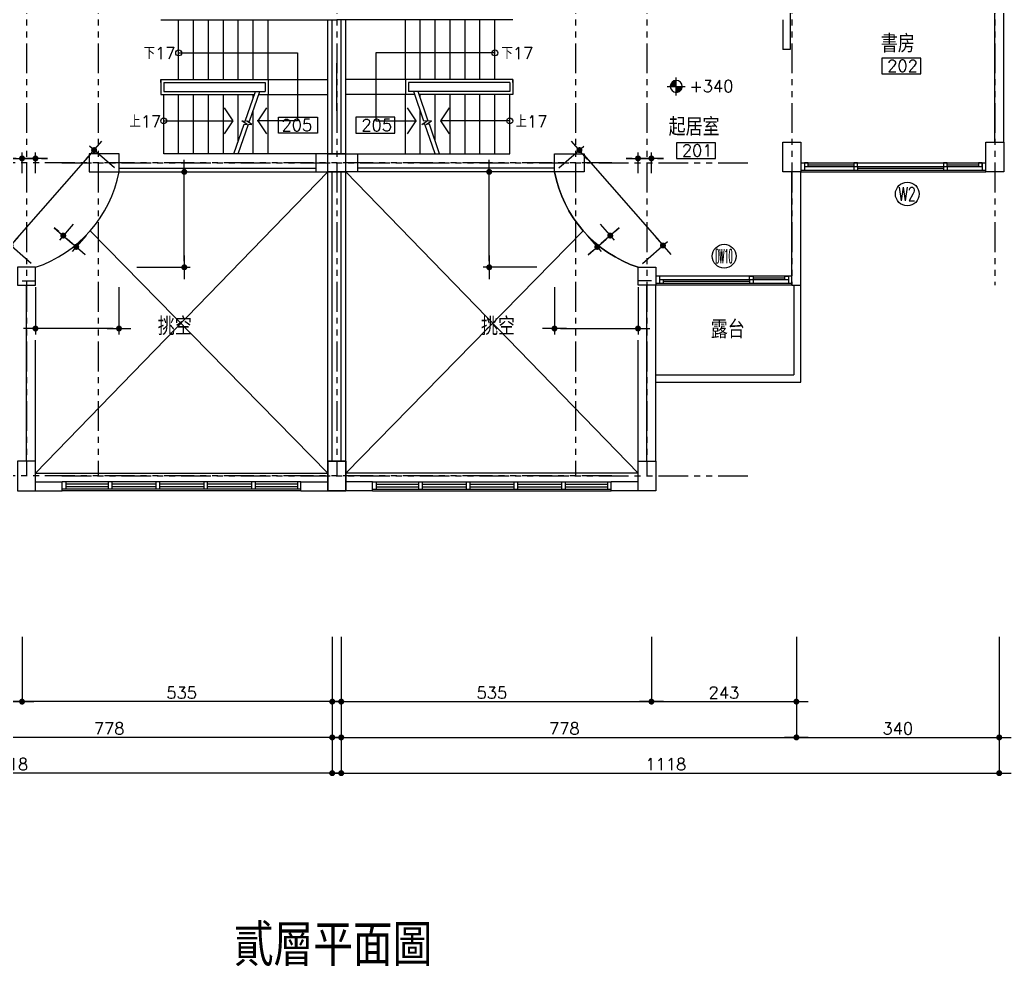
# Model space of a CAD drawing. Extents: x 24838 to 37981, y 1654 to 4322.
# Drawn here: x 29818 to 31480, y 1654 to 3241 of the extents above; entities that cross this region are included whole.
import ezdxf
from ezdxf.enums import TextEntityAlignment as Align

# ---------------------------------------------------------------- set-up
doc = ezdxf.new("R2010")
doc.units = 0
doc.header["$LTSCALE"] = 80
doc.header["$MEASUREMENT"] = 0
doc.header["$PDMODE"] = 3
doc.header["$PDSIZE"] = -5
doc.linetypes.add('PHANTOM2', pattern=[1.25, 0.625, -0.125, 0.125, -0.125, 0.125, -0.125])
doc.layers.get('0').update_dxf_attribs({"linetype": 'CONTINUOUS'})
doc.layers.get('DEFPOINTS').update_dxf_attribs({"linetype": 'CONTINUOUS'})
for name, color, linetype in [('CHINA', 3, 'CONTINUOUS'), ('CHINA1', 2, 'CONTINUOUS'), ('COLUMN', 1, 'CONTINUOUS'), ('COLUMN-B', 9, 'CONTINUOUS'), ('DIM', 4, 'CONTINUOUS'), ('PAINT', 11, 'CONTINUOUS'), ('PEN2', 140, 'CONTINUOUS'), ('STAIR', 12, 'CONTINUOUS'), ('TEXT', 3, 'CONTINUOUS'), ('TX', 9, 'CONTINUOUS'), ('WALL', 2, 'CONTINUOUS'), ('WALL2', 7, 'CONTINUOUS'), ('WINDOW', 6, 'CONTINUOUS')]:
    doc.layers.add(name, color=color, linetype=linetype)
doc.styles.add('AEH', font='SIMPLEX.SHX', dxfattribs={"bigfont": 'AE.SHX'})
doc.styles.add('SIMPLEX', font='SIMPLEX.SHX')
doc.styles.add('STYLE1', font='SIMPLEX.SHX', dxfattribs={"bigfont": 'JE.SHX'})
doc.dimstyles.get("Standard").update_dxf_attribs({"dimscale": 10, "dimtxt": 2, "dimasz": 1, "dimexe": 0, "dimexo": 0, "dimgap": 0.5, "dimtad": 1, "dimtoh": 1, "dimdec": 1, "dimdsep": 46, "dimtxsty": 'STYLE1', "dimblk1": 'DOT', "dimblk2": 'DOT', "dimsah": 1, "dimcen": 0.09, "dimadec": 0, "dimazin": 0, "dimtfac": 1, "dimtdec": 1, "dimtofl": 0, "dimtmove": 2, "dimatfit": 3, "dimldrblk": 'DOT', "dimfxl": 0, "dimtolj": 1, "dimarcsym": 0})

# ---------------------------------------------------------------- blocks, each defined once
blk = doc.blocks.new('DOT')
blk.add_line((-2, 0), (2, 0))
at = {"const_width": 0.5}
blk.add_lwpolyline([(-0.25, 0, 1), (0.25, 0, 1)], format="xyb", close=True, dxfattribs=at)
blk = doc.blocks.new('*D90')
at = {"layer": 'DEFPOINTS', "color": 0}
for p in [(30341.5, 2206.4), (30876.5, 2206.4), (30876.5, 2097.8)]:
    blk.add_point(p, dxfattribs=at)
at = {"layer": 'DIM', "color": 0, "lineweight": -2}
for p, q in [((30341.5, 2206.4), (30341.5, 2097.8)), ((30876.5, 2206.4), (30876.5, 2097.8)), ((30351.5, 2097.8), (30866.5, 2097.8))]:
    blk.add_line(p, q, dxfattribs=at)
at = {"layer": 'DIM', "color": 0, "lineweight": -2, "xscale": 10, "yscale": 10, "zscale": 10, "rotation": 180}
blk.add_blockref('DOT', (30341.5, 2097.8), dxfattribs=at)
at = {"layer": 'DIM', "color": 0, "lineweight": -2, "xscale": 10, "yscale": 10, "zscale": 10}
blk.add_blockref('DOT', (30876.5, 2097.8), dxfattribs=at)
at = {"layer": 'DIM', "color": 0, "insert": (30609, 2112.8), "char_height": 20, "attachment_point": 5, "style": 'STYLE1'}
blk.add_mtext('\\A1;535', dxfattribs=at)
blk = doc.blocks.new('*D91')
at = {"layer": 'DEFPOINTS', "color": 0}
for p in [(30876.5, 2206.4), (31119.5, 2206.4), (31119.5, 2097.8)]:
    blk.add_point(p, dxfattribs=at)
at = {"layer": 'DIM', "color": 0, "lineweight": -2}
for p, q in [((30876.5, 2206.4), (30876.5, 2097.8)), ((31119.5, 2206.4), (31119.5, 2097.8)), ((30886.5, 2097.8), (31109.5, 2097.8))]:
    blk.add_line(p, q, dxfattribs=at)
at = {"layer": 'DIM', "color": 0, "lineweight": -2, "xscale": 10, "yscale": 10, "zscale": 10, "rotation": 180}
blk.add_blockref('DOT', (30876.5, 2097.8), dxfattribs=at)
at = {"layer": 'DIM', "color": 0, "lineweight": -2, "xscale": 10, "yscale": 10, "zscale": 10}
blk.add_blockref('DOT', (31119.5, 2097.8), dxfattribs=at)
at = {"layer": 'DIM', "color": 0, "insert": (30998, 2112.8), "char_height": 20, "attachment_point": 5, "style": 'STYLE1'}
blk.add_mtext('\\A1;243', dxfattribs=at)
blk = doc.blocks.new('*D92')
at = {"layer": 'DEFPOINTS', "color": 0}
for p in [(30341.5, 2206.4), (31119.5, 2206.4), (31119.5, 2037.8)]:
    blk.add_point(p, dxfattribs=at)
at = {"layer": 'DIM', "color": 0, "lineweight": -2}
for p, q in [((30341.5, 2206.4), (30341.5, 2037.8)), ((31119.5, 2206.4), (31119.5, 2037.8)), ((30351.5, 2037.8), (31109.5, 2037.8))]:
    blk.add_line(p, q, dxfattribs=at)
at = {"layer": 'DIM', "color": 0, "lineweight": -2, "xscale": 10, "yscale": 10, "zscale": 10, "rotation": 180}
blk.add_blockref('DOT', (30341.5, 2037.8), dxfattribs=at)
at = {"layer": 'DIM', "color": 0, "lineweight": -2, "xscale": 10, "yscale": 10, "zscale": 10}
blk.add_blockref('DOT', (31119.5, 2037.8), dxfattribs=at)
at = {"layer": 'DIM', "color": 0, "insert": (30730.5, 2052.8), "char_height": 20, "attachment_point": 5, "style": 'STYLE1'}
blk.add_mtext('\\A1;778', dxfattribs=at)
blk = doc.blocks.new('*D93')
at = {"layer": 'DEFPOINTS', "color": 0}
for p in [(31119.5, 2206.4), (31459.5, 2206.4), (31459.5, 2037.8)]:
    blk.add_point(p, dxfattribs=at)
at = {"layer": 'DIM', "color": 0, "lineweight": -2}
for p, q in [((31119.5, 2206.4), (31119.5, 2037.8)), ((31459.5, 2206.4), (31459.5, 2037.8)), ((31129.5, 2037.8), (31449.5, 2037.8))]:
    blk.add_line(p, q, dxfattribs=at)
at = {"layer": 'DIM', "color": 0, "lineweight": -2, "xscale": 10, "yscale": 10, "zscale": 10, "rotation": 180}
blk.add_blockref('DOT', (31119.5, 2037.8), dxfattribs=at)
at = {"layer": 'DIM', "color": 0, "lineweight": -2, "xscale": 10, "yscale": 10, "zscale": 10}
blk.add_blockref('DOT', (31459.5, 2037.8), dxfattribs=at)
at = {"layer": 'DIM', "color": 0, "insert": (31289.5, 2052.8), "char_height": 20, "attachment_point": 5, "style": 'STYLE1'}
blk.add_mtext('\\A1;340', dxfattribs=at)
blk = doc.blocks.new('*D94')
at = {"layer": 'DEFPOINTS', "color": 0}
for p in [(30341.5, 2206.4), (31459.5, 2206.4), (31459.5, 1977.8)]:
    blk.add_point(p, dxfattribs=at)
at = {"layer": 'DIM', "color": 0, "lineweight": -2}
for p, q in [((30341.5, 2206.4), (30341.5, 1977.8)), ((31459.5, 2206.4), (31459.5, 1977.8)), ((30351.5, 1977.8), (31449.5, 1977.8))]:
    blk.add_line(p, q, dxfattribs=at)
at = {"layer": 'DIM', "color": 0, "lineweight": -2, "xscale": 10, "yscale": 10, "zscale": 10, "rotation": 180}
blk.add_blockref('DOT', (30341.5, 1977.8), dxfattribs=at)
at = {"layer": 'DIM', "color": 0, "lineweight": -2, "xscale": 10, "yscale": 10, "zscale": 10}
blk.add_blockref('DOT', (31459.5, 1977.8), dxfattribs=at)
at = {"layer": 'DIM', "color": 0, "insert": (30900.5, 1992.8), "char_height": 20, "attachment_point": 5, "style": 'STYLE1'}
blk.add_mtext('\\A1;1118', dxfattribs=at)
blk = doc.blocks.new('*D134')
at = {"layer": 'DEFPOINTS', "color": 0}
for p in [(30714, 2802.7), (30854, 2802.7), (30854, 2723.5)]:
    blk.add_point(p, dxfattribs=at)
at = {"layer": 'DIM', "color": 0, "lineweight": -2}
for p, q in [((30714, 2792.7), (30714, 2713.5)), ((30854, 2792.7), (30854, 2713.5)), ((30724, 2723.5), (30844, 2723.5))]:
    blk.add_line(p, q, dxfattribs=at)
at = {"layer": 'DIM', "color": 0, "lineweight": -2, "xscale": 10, "yscale": 10, "zscale": 10, "rotation": 180}
blk.add_blockref('DOT', (30714, 2723.5), dxfattribs=at)
at = {"layer": 'DIM', "color": 0, "lineweight": -2, "xscale": 10, "yscale": 10, "zscale": 10}
blk.add_blockref('DOT', (30854, 2723.5), dxfattribs=at)
blk = doc.blocks.new('*D135')
at = {"layer": 'DEFPOINTS', "color": 0}
for p in [(30604.6, 2986.2), (30694.2, 2986.2), (30694.2, 2826.2)]:
    blk.add_point(p, dxfattribs=at)
at = {"layer": 'DIM', "color": 0, "lineweight": -2}
for p, q in [((30684.2, 2986.2), (30594.6, 2986.2)), ((30604.6, 2836.2), (30604.6, 2976.2)), ((30684.2, 2826.2), (30594.6, 2826.2))]:
    blk.add_line(p, q, dxfattribs=at)
at = {"layer": 'DIM', "color": 0, "lineweight": -2, "xscale": 10, "yscale": 10, "zscale": 10}
for p, rotation in [((30604.6, 2986.2), 90), ((30604.6, 2826.2), 270)]:
    blk.add_blockref('DOT', p, dxfattribs=dict(at, rotation=rotation))
blk = doc.blocks.new('*D139')
at = {"layer": 'DEFPOINTS', "color": 0}
for p in [(30714, 2986.2), (30895.8, 2862.7), (30854, 2826.2)]:
    blk.add_point(p, dxfattribs=at)
at = {"layer": 'DIM', "color": 0, "lineweight": -2}
for p, q in [((30721.5, 2992.8), (30763.3, 3029.3)), ((30762.4, 3015.2), (30889.2, 2870.3)), ((30861.5, 2832.8), (30903.3, 2869.3))]:
    blk.add_line(p, q, dxfattribs=at)
at = {"layer": 'DIM', "color": 0, "lineweight": -2, "xscale": 10, "yscale": 10, "zscale": 10}
for p, rotation in [((30755.8, 3022.7), 131.1859251656982), ((30895.8, 2862.7), 311.1859251656981)]:
    blk.add_blockref('DOT', p, dxfattribs=dict(at, rotation=rotation))
blk = doc.blocks.new('*D140')
at = {"layer": 'DEFPOINTS', "color": 0}
for p in [(30784, 2906.2), (30762.3, 2887.2), (30807.5, 2879.4)]:
    blk.add_point(p, dxfattribs=at)
at = {"layer": 'DIM', "color": 0, "lineweight": -2}
for p, q in [((30790.6, 2898.7), (30814, 2871.9)), ((30815, 2886), (30822.5, 2892.6)), ((30768.9, 2879.7), (30792.3, 2852.9)), ((30778.2, 2853.8), (30770.7, 2847.2))]:
    blk.add_line(p, q, dxfattribs=at)
at = {"layer": 'DIM', "color": 0, "lineweight": -2, "xscale": 10, "yscale": 10, "zscale": 10}
for p, rotation in [((30807.5, 2879.4), 221.1859251656961), ((30785.7, 2860.4), 41.18592516569608)]:
    blk.add_blockref('DOT', p, dxfattribs=dict(at, rotation=rotation))
blk = doc.blocks.new('*D157')
at = {"layer": 'DEFPOINTS', "color": 0}
for p in [(30876.5, 3008.8), (30854, 2974.3), (30876.5, 2974.3)]:
    blk.add_point(p, dxfattribs=at)
at = {"layer": 'DIM', "color": 0, "lineweight": -2}
for p, q in [((30844, 3008.8), (30834, 3008.8)), ((30854, 2984.3), (30854, 3018.8)), ((30876.5, 2984.3), (30876.5, 3018.8)), ((30886.5, 3008.8), (30896.5, 3008.8))]:
    blk.add_line(p, q, dxfattribs=at)
at = {"layer": 'DIM', "color": 0, "lineweight": -2, "xscale": 10, "yscale": 10, "zscale": 10}
blk.add_blockref('DOT', (30854, 3008.8), dxfattribs=at)
at = {"layer": 'DIM', "color": 0, "lineweight": -2, "xscale": 10, "yscale": 10, "zscale": 10, "rotation": 180}
blk.add_blockref('DOT', (30876.5, 3008.8), dxfattribs=at)
blk = doc.blocks.new('*X5')
at = {"color": 0, "linetype": 'Continuous'}
for p, q in [((4003.813, 2187.963), (4003.816, 2187.966)), ((4004.313, 2188.463), (4004.316, 2188.466))]:
    blk.add_line(p, q, dxfattribs=at)
blk = doc.blocks.new('B4-2')
for p, q in [((-0.75, 0), (-0.5, 0)), ((-0.5, 0), (0, 0)), ((0, 0.5), (0, 0.75)), ((0, 0), (0, 0.5)), ((0, -0.5), (0, 0)), ((0, 0), (0.497, 0)), ((0.497, 0), (0.75, 0)), ((0, -0.75), (0, -0.5))]:
    blk.add_line(p, q)
at = {"color": 0, "linetype": 'Continuous'}
for p, q in [((-0.495, 0.068), (-0.068, 0.495)), ((-0.475, 0), (0, 0.475)), ((-0.463, 0.189), (-0.189, 0.463)), ((-0.387, 0), (0, 0.387)), ((-0.298, 0), (0, 0.298)), ((-0.21, 0), (0, 0.21)), ((-0.122, 0), (0, 0.122)), ((-0.033, 0), (0, 0.033)), ((0, -0.055), (0.055, 0)), ((0, -0.144), (0.144, 0)), ((0, -0.232), (0.232, 0)), ((0, -0.32), (0.32, 0)), ((0, -0.409), (0.409, 0)), ((-0.003, -0.5), (0, -0.497)), ((0, -0.497), (0.497, 0)), ((0.095, -0.491), (0.491, -0.095)), ((0.23, -0.444), (0.444, -0.23))]:
    blk.add_line(p, q, dxfattribs=at)
at = {"linetype": 'Continuous'}
for start, end in [(90, 180), (269.67483, 0)]:
    blk.add_arc((0, 0), 0.5, start, end, dxfattribs=at)
for start, end in [(0, 90), (180, 270)]:
    blk.add_arc((0, 0), 0.5, start, end)
blk.add_blockref('*X5', (-4003.816, -2188.463), dxfattribs=at)
blk = doc.blocks.new('*D274')
at = {"layer": 'DEFPOINTS', "color": 0}
for p in [(29821.5, 3008.8), (29821.5, 2974.3), (29844, 2974.3)]:
    blk.add_point(p, dxfattribs=at)
at = {"layer": 'DIM', "color": 0, "lineweight": -2}
for p, q in [((29811.5, 3008.8), (29801.5, 3008.8)), ((29821.5, 2984.3), (29821.5, 3018.8)), ((29844, 2984.3), (29844, 3018.8)), ((29854, 3008.8), (29864, 3008.8))]:
    blk.add_line(p, q, dxfattribs=at)
at = {"layer": 'DIM', "color": 0, "lineweight": -2, "xscale": 10, "yscale": 10, "zscale": 10}
blk.add_blockref('DOT', (29821.5, 3008.8), dxfattribs=at)
at = {"layer": 'DIM', "color": 0, "lineweight": -2, "xscale": 10, "yscale": 10, "zscale": 10, "rotation": 180}
blk.add_blockref('DOT', (29844, 3008.8), dxfattribs=at)
blk = doc.blocks.new('*D276')
at = {"layer": 'DEFPOINTS', "color": 0}
for p in [(29914, 2906.2), (29890.6, 2879.4), (29935.8, 2887.2)]:
    blk.add_point(p, dxfattribs=at)
at = {"layer": 'DIM', "color": 0, "lineweight": -2}
for p, q in [((29883.1, 2886), (29875.5, 2892.6)), ((29907.4, 2898.7), (29884, 2871.9)), ((29929.2, 2879.7), (29905.7, 2852.9)), ((29919.9, 2853.8), (29927.4, 2847.2))]:
    blk.add_line(p, q, dxfattribs=at)
at = {"layer": 'DIM', "color": 0, "lineweight": -2, "xscale": 10, "yscale": 10, "zscale": 10}
for p, rotation in [((29890.6, 2879.4), 318.8140748343039), ((29912.3, 2860.4), 138.8140748343039)]:
    blk.add_blockref('DOT', p, dxfattribs=dict(at, rotation=rotation))
blk = doc.blocks.new('*D275')
at = {"layer": 'DEFPOINTS', "color": 0}
for p in [(29984, 2986.2), (29802.3, 2862.7), (29844, 2826.2)]:
    blk.add_point(p, dxfattribs=at)
at = {"layer": 'DIM', "color": 0, "lineweight": -2}
for p, q in [((29976.5, 2992.8), (29934.7, 3029.3)), ((29935.7, 3015.2), (29808.9, 2870.3)), ((29836.5, 2832.8), (29794.7, 2869.3))]:
    blk.add_line(p, q, dxfattribs=at)
at = {"layer": 'DIM', "color": 0, "lineweight": -2, "xscale": 10, "yscale": 10, "zscale": 10}
for p, rotation in [((29942.3, 3022.7), 48.81407483430184), ((29802.3, 2862.7), 228.8140748343019)]:
    blk.add_blockref('DOT', p, dxfattribs=dict(at, rotation=rotation))
blk = doc.blocks.new('*D304')
at = {"layer": 'DEFPOINTS', "color": 0}
for p in [(30003.9, 2986.2), (30093.5, 2986.2), (30003.9, 2826.2)]:
    blk.add_point(p, dxfattribs=at)
at = {"layer": 'DIM', "color": 0, "lineweight": -2}
for p, q in [((30013.9, 2986.2), (30103.5, 2986.2)), ((30093.5, 2836.2), (30093.5, 2976.2)), ((30013.9, 2826.2), (30103.5, 2826.2))]:
    blk.add_line(p, q, dxfattribs=at)
at = {"layer": 'DIM', "color": 0, "lineweight": -2, "xscale": 10, "yscale": 10, "zscale": 10}
for p, rotation in [((30093.5, 2986.2), 90), ((30093.5, 2826.2), 270)]:
    blk.add_blockref('DOT', p, dxfattribs=dict(at, rotation=rotation))
blk = doc.blocks.new('*D303')
at = {"layer": 'DEFPOINTS', "color": 0}
for p in [(29844, 2802.7), (29984, 2802.7), (29844, 2723.5)]:
    blk.add_point(p, dxfattribs=at)
at = {"layer": 'DIM', "color": 0, "lineweight": -2}
for p, q in [((29844, 2792.7), (29844, 2713.5)), ((29984, 2792.7), (29984, 2713.5)), ((29974, 2723.5), (29854, 2723.5))]:
    blk.add_line(p, q, dxfattribs=at)
at = {"layer": 'DIM', "color": 0, "lineweight": -2, "xscale": 10, "yscale": 10, "zscale": 10, "rotation": 180}
blk.add_blockref('DOT', (29844, 2723.5), dxfattribs=at)
at = {"layer": 'DIM', "color": 0, "lineweight": -2, "xscale": 10, "yscale": 10, "zscale": 10}
blk.add_blockref('DOT', (29984, 2723.5), dxfattribs=at)
blk = doc.blocks.new('*D295')
at = {"layer": 'DEFPOINTS', "color": 0}
for p in [(29238.5, 2206.4), (30356.5, 2206.4), (29238.5, 1977.8)]:
    blk.add_point(p, dxfattribs=at)
at = {"layer": 'DIM', "color": 0, "lineweight": -2}
for p, q in [((29238.5, 2206.4), (29238.5, 1977.8)), ((30356.5, 2206.4), (30356.5, 1977.8)), ((30346.5, 1977.8), (29248.5, 1977.8))]:
    blk.add_line(p, q, dxfattribs=at)
at = {"layer": 'DIM', "color": 0, "lineweight": -2, "xscale": 10, "yscale": 10, "zscale": 10, "rotation": 180}
blk.add_blockref('DOT', (29238.5, 1977.8), dxfattribs=at)
at = {"layer": 'DIM', "color": 0, "lineweight": -2, "xscale": 10, "yscale": 10, "zscale": 10}
blk.add_blockref('DOT', (30356.5, 1977.8), dxfattribs=at)
at = {"layer": 'DIM', "color": 0, "insert": (29797.5, 1992.8), "char_height": 20, "attachment_point": 5, "style": 'STYLE1'}
blk.add_mtext('\\A1;1118', dxfattribs=at)
blk = doc.blocks.new('*D293')
at = {"layer": 'DEFPOINTS', "color": 0}
for p in [(29578.5, 2206.4), (30356.5, 2206.4), (29578.5, 2037.8)]:
    blk.add_point(p, dxfattribs=at)
at = {"layer": 'DIM', "color": 0, "lineweight": -2}
for p, q in [((29578.5, 2206.4), (29578.5, 2037.8)), ((30356.5, 2206.4), (30356.5, 2037.8)), ((30346.5, 2037.8), (29588.5, 2037.8))]:
    blk.add_line(p, q, dxfattribs=at)
at = {"layer": 'DIM', "color": 0, "lineweight": -2, "xscale": 10, "yscale": 10, "zscale": 10, "rotation": 180}
blk.add_blockref('DOT', (29578.5, 2037.8), dxfattribs=at)
at = {"layer": 'DIM', "color": 0, "lineweight": -2, "xscale": 10, "yscale": 10, "zscale": 10}
blk.add_blockref('DOT', (30356.5, 2037.8), dxfattribs=at)
at = {"layer": 'DIM', "color": 0, "insert": (29967.5, 2052.8), "char_height": 20, "attachment_point": 5, "style": 'STYLE1'}
blk.add_mtext('\\A1;778', dxfattribs=at)
blk = doc.blocks.new('*D292')
at = {"layer": 'DEFPOINTS', "color": 0}
for p in [(29578.5, 2206.4), (29821.5, 2206.4), (29578.5, 2097.8)]:
    blk.add_point(p, dxfattribs=at)
at = {"layer": 'DIM', "color": 0, "lineweight": -2}
for p, q in [((29578.5, 2206.4), (29578.5, 2097.8)), ((29821.5, 2206.4), (29821.5, 2097.8)), ((29811.5, 2097.8), (29588.5, 2097.8))]:
    blk.add_line(p, q, dxfattribs=at)
at = {"layer": 'DIM', "color": 0, "lineweight": -2, "xscale": 10, "yscale": 10, "zscale": 10, "rotation": 180}
blk.add_blockref('DOT', (29578.5, 2097.8), dxfattribs=at)
at = {"layer": 'DIM', "color": 0, "lineweight": -2, "xscale": 10, "yscale": 10, "zscale": 10}
blk.add_blockref('DOT', (29821.5, 2097.8), dxfattribs=at)
at = {"layer": 'DIM', "color": 0, "insert": (29700, 2112.8), "char_height": 20, "attachment_point": 5, "style": 'STYLE1'}
blk.add_mtext('\\A1;243', dxfattribs=at)
blk = doc.blocks.new('*D291')
at = {"layer": 'DEFPOINTS', "color": 0}
for p in [(29821.5, 2206.4), (30356.5, 2206.4), (29821.5, 2097.8)]:
    blk.add_point(p, dxfattribs=at)
at = {"layer": 'DIM', "color": 0, "lineweight": -2}
for p, q in [((29821.5, 2206.4), (29821.5, 2097.8)), ((30356.5, 2206.4), (30356.5, 2097.8)), ((30346.5, 2097.8), (29831.5, 2097.8))]:
    blk.add_line(p, q, dxfattribs=at)
at = {"layer": 'DIM', "color": 0, "lineweight": -2, "xscale": 10, "yscale": 10, "zscale": 10, "rotation": 180}
blk.add_blockref('DOT', (29821.5, 2097.8), dxfattribs=at)
at = {"layer": 'DIM', "color": 0, "lineweight": -2, "xscale": 10, "yscale": 10, "zscale": 10}
blk.add_blockref('DOT', (30356.5, 2097.8), dxfattribs=at)
at = {"layer": 'DIM', "color": 0, "insert": (30089, 2112.8), "char_height": 20, "attachment_point": 5, "style": 'STYLE1'}
blk.add_mtext('\\A1;535', dxfattribs=at)

msp = doc.modelspace()

# ---------------------------------------------------------------- linework, layer by layer
at = {"layer": 'COLUMN'}
for points in [[(31127.02, 2986.21), (31097.02, 2986.21), (31097.02, 3036.21), (31127.02, 3036.21), (31127.02, 2986.21)], [(31467.02, 2986.21), (31437.02, 2986.21), (31437.02, 3036.21), (31467.02, 3036.21), (31467.02, 2986.21)], [(29934.02, 3016.21), (29934.02, 2986.21), (29984.02, 2986.21), (29984.02, 3016.21), (29934.02, 3016.21)], [(30314.02, 3016.21), (30314.02, 2986.21), (30364.02, 2986.21), (30364.02, 3016.21), (30314.02, 3016.21)], [(30384.02, 3016.21), (30384.02, 2986.21), (30334.02, 2986.21), (30334.02, 3016.21), (30384.02, 3016.21)], [(30764.02, 3016.21), (30764.02, 2986.21), (30714.02, 2986.21), (30714.02, 3016.21), (30764.02, 3016.21)], [(29844.02, 2826.21), (29814.02, 2826.21), (29814.02, 2796.21), (29844.02, 2796.21)], [(30854.02, 2826.21), (30884.02, 2826.21), (30884.02, 2796.21), (30854.02, 2796.21)], [(29814.02, 2451.21), (29844.02, 2451.21), (29844.02, 2501.21), (29814.02, 2501.21), (29814.02, 2451.21)], [(30364.02, 2451.21), (30334.02, 2451.21), (30334.02, 2501.21), (30364.02, 2501.21), (30364.02, 2451.21)], [(30334.02, 2451.21), (30364.02, 2451.21), (30364.02, 2501.21), (30334.02, 2501.21), (30334.02, 2451.21)], [(30884.02, 2451.21), (30854.02, 2451.21), (30854.02, 2501.21), (30884.02, 2501.21), (30884.02, 2451.21)]]:
    msp.add_lwpolyline(points, close=True, dxfattribs=at)
at = {"layer": 'COLUMN-B', "linetype": 'PHANTOM2'}
for p, q in [((29829.02, 4301.69), (29829.02, 2476.21)), ((29949.02, 4301.69), (29949.02, 2476.21)), ((30349.02, 4301.69), (30349.02, 2476.21)), ((30349.02, 4301.69), (30349.02, 2476.21)), ((30749.02, 4301.69), (30749.02, 2476.21)), ((30869.02, 4301.69), (30869.02, 2476.21)), ((31112.02, 4301.69), (31112.02, 2796.21)), ((31452.02, 4301.69), (31452.02, 2796.21)), ((30809.94, 3001.21), (29659.28, 3001.21)), ((29888.1, 3001.21), (31038.76, 3001.21)), ((30809.94, 2476.21), (29659.28, 2476.21)), ((29888.1, 2476.21), (31038.76, 2476.21))]:
    msp.add_line(p, q, dxfattribs=at)
at = {"layer": 'DIM'}
for centre, start, end in [((29777.72, 3025.47), 288.4032, 349.22495), ((30920.32, 3025.47), 190.77505, 251.5968)]:
    msp.add_arc(centre, 210, start, end, dxfattribs=at)
at = {"layer": 'PAINT'}
for p, q in [((30334.02, 2986.21), (29844.02, 2481.21)), ((30334.02, 2501.21), (30334.02, 2986.21)), ((30364.02, 2501.21), (30364.02, 2986.21)), ((30364.02, 2986.21), (30854.02, 2481.21)), ((29935.76, 2887.19), (30334.02, 2481.21)), ((30762.28, 2887.19), (30364.02, 2481.21)), ((29844.02, 2501.21), (29844.02, 2703.71)), ((30854.02, 2501.21), (30854.02, 2703.71)), ((29844.02, 2481.21), (30334.02, 2481.21)), ((30854.02, 2481.21), (30364.02, 2481.21))]:
    msp.add_line(p, q, dxfattribs=at)
at = {"layer": 'PEN2'}
for points in [[(29821.52, 2803.71), (29844.02, 2803.71), (29844.02, 2826.21, 0.2717959), (29984.02, 2986.21), (30356.52, 2986.21)], [(30876.52, 2803.71), (30854.02, 2803.71), (30854.02, 2826.21, -0.2717959), (30714.02, 2986.21), (30341.52, 2986.21)]]:
    msp.add_lwpolyline(points, format="xyb", dxfattribs=at)
at = {"layer": 'STAIR'}
for p, q in [((30084.02, 3141.21), (30084.02, 3241.21)), ((30109.02, 3141.21), (30109.02, 3241.21)), ((30134.02, 3141.21), (30134.02, 3241.21)), ((30159.02, 3141.21), (30159.02, 3241.21)), ((30184.02, 3141.21), (30184.02, 3241.21)), ((30209.02, 3141.21), (30209.02, 3241.21)), ((30234.02, 3141.21), (30234.02, 3241.21)), ((30334.02, 3016.21), (30334.02, 3241.21)), ((30364.02, 3016.21), (30364.02, 3241.21)), ((30464.02, 3141.21), (30464.02, 3241.21)), ((30489.02, 3141.21), (30489.02, 3241.21)), ((30514.02, 3141.21), (30514.02, 3241.21)), ((30539.02, 3141.21), (30539.02, 3241.21)), ((30564.02, 3141.21), (30564.02, 3241.21)), ((30589.02, 3141.21), (30589.02, 3241.21)), ((30614.02, 3141.21), (30614.02, 3241.21)), ((30084.02, 3185.71), (30283.46, 3185.71)), ((30283.46, 3185.71), (30283.46, 3071.71)), ((30614.02, 3185.71), (30414.57, 3185.71)), ((30414.57, 3185.71), (30414.57, 3071.71)), ((30054.02, 3141.21), (30054.02, 3116.21)), ((30054.02, 3136.21), (30054.02, 3141.21)), ((30054.02, 3141.21), (30234.02, 3141.21)), ((30233.02, 3141.21), (30334.02, 3141.21)), ((30234.02, 3141.21), (30234.02, 3116.21)), ((30465.02, 3141.21), (30364.02, 3141.21)), ((30644.02, 3141.21), (30464.02, 3141.21)), ((30464.02, 3141.21), (30464.02, 3116.21)), ((30644.02, 3136.21), (30644.02, 3141.21)), ((30644.02, 3141.21), (30644.02, 3116.21)), ((30059.02, 3136.21), (30059.02, 3121.21)), ((30059.02, 3136.21), (30229.02, 3136.21)), ((30229.02, 3136.21), (30229.02, 3121.21)), ((30639.02, 3136.21), (30469.02, 3136.21)), ((30469.02, 3136.21), (30469.02, 3121.21)), ((30639.02, 3136.21), (30639.02, 3121.21)), ((30054.02, 3116.21), (30210.9, 3116.21)), ((30059.02, 3121.21), (30229.02, 3121.21)), ((30059.02, 3016.21), (30059.02, 3116.21)), ((30084.02, 3016.21), (30084.02, 3116.21)), ((30109.02, 3016.21), (30109.02, 3116.21)), ((30134.02, 3016.21), (30134.02, 3116.21)), ((30159.02, 3016.21), (30159.02, 3116.21)), ((30184.02, 3037.78), (30184.02, 3116.21)), ((30195.52, 3071.34), (30212.61, 3121.21)), ((30202.91, 3071.34), (30220, 3121.21)), ((30209.02, 3110.74), (30209.02, 3116.21)), ((30218.29, 3116.21), (30234.02, 3116.21)), ((30219.87, 3116.21), (30234.02, 3116.21)), ((30220.96, 3121.21), (30229.02, 3121.21)), ((30233.02, 3116.21), (30334.02, 3116.21)), ((30234.02, 3016.21), (30234.02, 3116.21)), ((30465.02, 3116.21), (30364.02, 3116.21)), ((30478.17, 3116.21), (30464.02, 3116.21)), ((30464.02, 3016.21), (30464.02, 3116.21)), ((30479.75, 3116.21), (30464.02, 3116.21)), ((30639.02, 3121.21), (30469.02, 3121.21)), ((30477.07, 3121.21), (30469.02, 3121.21)), ((30495.13, 3071.34), (30478.04, 3121.21)), ((30502.52, 3071.34), (30485.43, 3121.21)), ((30644.02, 3116.21), (30487.14, 3116.21)), ((30489.02, 3110.74), (30489.02, 3116.21)), ((30514.02, 3037.78), (30514.02, 3116.21)), ((30539.02, 3016.21), (30539.02, 3116.21)), ((30564.02, 3016.21), (30564.02, 3116.21)), ((30589.02, 3016.21), (30589.02, 3116.21)), ((30614.02, 3016.21), (30614.02, 3116.21)), ((30639.02, 3016.21), (30639.02, 3116.21)), ((30160.44, 3093.53), (30175.02, 3071.71)), ((30231.17, 3093.53), (30216.6, 3071.71)), ((30466.87, 3093.53), (30481.44, 3071.71)), ((30537.6, 3093.53), (30523.02, 3071.71)), ((30209.02, 3016.21), (30209.02, 3089.17)), ((30489.02, 3016.21), (30489.02, 3089.17)), ((30059.02, 3071.71), (30175.02, 3071.71)), ((30175.02, 3071.71), (30160.44, 3049.89)), ((30176.63, 3016.21), (30193.72, 3066.09)), ((30184.02, 3016.21), (30201.11, 3066.09)), ((30199.07, 3065.72), (30190.17, 3071.7)), ((30190.17, 3071.7), (30195.52, 3071.34)), ((30193.72, 3066.09), (30199.07, 3065.72)), ((30197.56, 3071.7), (30202.91, 3071.34)), ((30206.46, 3065.72), (30197.56, 3071.7)), ((30201.11, 3066.09), (30206.46, 3065.72)), ((30283.46, 3071.71), (30215.6, 3071.71)), ((30216.6, 3071.71), (30231.17, 3049.89)), ((30414.57, 3071.71), (30482.44, 3071.71)), ((30481.44, 3071.71), (30466.87, 3049.89)), ((30491.58, 3065.72), (30500.48, 3071.7)), ((30496.93, 3066.09), (30491.58, 3065.72)), ((30500.48, 3071.7), (30495.13, 3071.34)), ((30514.02, 3016.21), (30496.93, 3066.09)), ((30498.97, 3065.72), (30507.87, 3071.7)), ((30504.32, 3066.09), (30498.97, 3065.72)), ((30507.87, 3071.7), (30502.52, 3071.34)), ((30521.41, 3016.21), (30504.32, 3066.09)), ((30639.02, 3071.71), (30523.02, 3071.71)), ((30523.02, 3071.71), (30537.6, 3049.89)), ((30314.02, 3016.21), (30059.02, 3016.21)), ((30384.02, 3016.21), (30639.02, 3016.21)), ((29984.02, 2992.21), (30314.02, 2992.21)), ((30714.02, 2992.21), (30384.02, 2992.21)), ((29984.02, 2986.21), (30314.02, 2986.21)), ((30714.02, 2986.21), (30384.02, 2986.21))]:
    msp.add_line(p, q, dxfattribs=at)
for centre in [(30084.02, 3185.71), (30614.02, 3185.71), (30059.02, 3071.71), (30639.02, 3071.71)]:
    msp.add_circle(centre, 5, dxfattribs=at)
at = {"layer": 'TEXT'}
for p, q in [((30289.02, 2466.21), (30289.02, 2466.21)), ((30409.02, 2466.21), (30409.02, 2466.21))]:
    msp.add_line(p, q, dxfattribs=at)
for centre in [(31305.39, 2949.11), (30998.4, 2844.82)]:
    msp.add_circle(centre, 19.92, dxfattribs=at)
at = {"layer": 'TX', "linetype": 'Continuous'}
for points in [[(31262.6, 3150.57), (31327.83, 3150.57), (31327.83, 3176.93), (31262.6, 3176.93)], [(30316.87, 3051.32), (30251.65, 3051.32), (30251.65, 3077.68), (30316.87, 3077.68)], [(30381.17, 3051.32), (30446.39, 3051.32), (30446.39, 3077.68), (30381.17, 3077.68)], [(30918.5, 3008.76), (30983.72, 3008.76), (30983.72, 3035.12), (30918.5, 3035.12)]]:
    msp.add_lwpolyline(points, close=True, dxfattribs=at)
at = {"layer": 'WALL'}
for p, q in [((31452.02, 3036.21), (31452.02, 3391.21)), ((31467.02, 3036.21), (31467.02, 3391.21)), ((30334.02, 3168.71), (30334.02, 3241.21)), ((30341.52, 3016.21), (30341.52, 3241.21)), ((30356.52, 3016.21), (30356.52, 3241.21)), ((30334.02, 3016.21), (30334.02, 3088.71)), ((30334.02, 2501.21), (30334.02, 2986.21)), ((30341.52, 2501.21), (30341.52, 2986.21)), ((30356.52, 2501.21), (30356.52, 2986.21)), ((31112.02, 2796.21), (31112.02, 2986.21)), ((31127.02, 2796.21), (31127.02, 2986.21)), ((31369.02, 2986.21), (31369.02, 2986.21)), ((29829.02, 2501.21), (29829.02, 2796.21)), ((30869.02, 2501.21), (30869.02, 2796.21)), ((30884.02, 2501.21), (30884.02, 2796.21)), ((30964.02, 2796.21), (30964.02, 2796.21)), ((31112.02, 2796.21), (31127.02, 2796.21)), ((29844.02, 2466.21), (29889.02, 2466.21)), ((29889.02, 2451.21), (29889.02, 2466.21)), ((30289.02, 2466.21), (30334.02, 2466.21)), ((30289.02, 2451.21), (30289.02, 2466.21)), ((30409.02, 2466.21), (30364.02, 2466.21)), ((30409.02, 2451.21), (30409.02, 2466.21)), ((30809.02, 2451.21), (30809.02, 2466.21)), ((30854.02, 2466.21), (30809.02, 2466.21)), ((29844.02, 2451.21), (29889.02, 2451.21)), ((30289.02, 2451.21), (30334.02, 2451.21)), ((30409.02, 2451.21), (30364.02, 2451.21)), ((30854.02, 2451.21), (30809.02, 2451.21))]:
    msp.add_line(p, q, dxfattribs=at)
at = {"layer": 'WALL2'}
for p, q in [((31109.02, 3391.21), (31109.02, 3191.21)), ((30054.02, 3241.21), (30349.02, 3241.21)), ((30644.02, 3241.21), (30349.02, 3241.21)), ((31097.02, 3241.21), (31097.02, 3191.21)), ((31109.02, 3191.21), (31097.02, 3191.21)), ((31115.02, 2796.21), (31115.02, 2645.71)), ((30884.02, 2645.71), (31115.02, 2645.71))]:
    msp.add_line(p, q, dxfattribs=at)
msp.add_lwpolyline([(30884.02, 2633.71), (31127.02, 2633.71), (31127.02, 2796.21)], dxfattribs=at)
at = {"layer": 'WINDOW'}
for p, q in [((30334.02, 3088.71), (30334.02, 3168.71)), ((30349.02, 3088.71), (30349.02, 3168.71)), ((31127.02, 3001.21), (31437.02, 3001.21)), ((31133.02, 3001.21), (31133.02, 2989.21)), ((31139.02, 2998.21), (31216.02, 2998.21)), ((31139.02, 2995.21), (31216.02, 2995.21)), ((31216.02, 2995.21), (31372.02, 2995.21)), ((31216.02, 2995.21), (31216.02, 2989.21)), ((31222.02, 2995.21), (31222.02, 2989.21)), ((31222.02, 2992.21), (31366.02, 2992.21)), ((31366.02, 2995.21), (31366.02, 2989.21)), ((31372.02, 2998.21), (31425.02, 2998.21)), ((31372.02, 2995.21), (31425.02, 2995.21)), ((31372.02, 2995.21), (31372.02, 2989.21)), ((31431.02, 3001.21), (31431.02, 2989.21)), ((31127.02, 2989.21), (31437.02, 2989.21)), ((31127.02, 2986.21), (31437.02, 2986.21)), ((31112.02, 2811.21), (30884.02, 2811.21)), ((30890.02, 2811.21), (30890.02, 2799.21)), ((31106.02, 2811.21), (31106.02, 2799.21)), ((31112.02, 2799.21), (30884.02, 2799.21)), ((31112.02, 2796.21), (30884.02, 2796.21)), ((31047.02, 2805.21), (30890.02, 2805.21)), ((30890.02, 2805.21), (30890.02, 2799.21)), ((30896.02, 2805.21), (30896.02, 2799.21)), ((31041.02, 2802.21), (30896.02, 2802.21)), ((31041.02, 2805.21), (31041.02, 2799.21)), ((31100.02, 2808.21), (31047.02, 2808.21)), ((31100.02, 2805.21), (31047.02, 2805.21)), ((31047.02, 2805.21), (31047.02, 2799.21)), ((30289.02, 2466.21), (29889.02, 2466.21)), ((29895.02, 2466.21), (29895.02, 2454.21)), ((29966.02, 2462.21), (29895.02, 2462.21)), ((29966.02, 2466.21), (29966.02, 2454.21)), ((29972.02, 2466.21), (29972.02, 2454.21)), ((30046.02, 2462.21), (29972.02, 2462.21)), ((30046.02, 2466.21), (30046.02, 2454.21)), ((30052.02, 2466.21), (30052.02, 2454.21)), ((30126.02, 2462.21), (30052.02, 2462.21)), ((30126.02, 2466.21), (30126.02, 2454.21)), ((30132.02, 2466.21), (30132.02, 2454.21)), ((30206.02, 2462.21), (30132.02, 2462.21)), ((30206.02, 2466.21), (30206.02, 2454.21)), ((30212.02, 2466.21), (30212.02, 2454.21)), ((30283.02, 2462.21), (30212.02, 2462.21)), ((30283.02, 2466.21), (30283.02, 2454.21)), ((30409.02, 2466.21), (30809.02, 2466.21)), ((30415.02, 2466.21), (30415.02, 2454.21)), ((30415.02, 2462.21), (30486.02, 2462.21)), ((30486.02, 2466.21), (30486.02, 2454.21)), ((30492.02, 2466.21), (30492.02, 2454.21)), ((30492.02, 2462.21), (30566.02, 2462.21)), ((30566.02, 2466.21), (30566.02, 2454.21)), ((30572.02, 2466.21), (30572.02, 2454.21)), ((30572.02, 2462.21), (30646.02, 2462.21)), ((30646.02, 2466.21), (30646.02, 2454.21)), ((30652.02, 2466.21), (30652.02, 2454.21)), ((30652.02, 2462.21), (30726.02, 2462.21)), ((30726.02, 2466.21), (30726.02, 2454.21)), ((30732.02, 2466.21), (30732.02, 2454.21)), ((30732.02, 2462.21), (30803.02, 2462.21)), ((30803.02, 2466.21), (30803.02, 2454.21)), ((30289.02, 2454.21), (29889.02, 2454.21)), ((29972.02, 2451.21), (29889.02, 2451.21)), ((29966.02, 2458.21), (29895.02, 2458.21)), ((30046.02, 2458.21), (29972.02, 2458.21)), ((30049.02, 2451.21), (29972.02, 2451.21)), ((30129.02, 2451.21), (30049.02, 2451.21)), ((30126.02, 2458.21), (30052.02, 2458.21)), ((30209.02, 2451.21), (30129.02, 2451.21)), ((30206.02, 2458.21), (30132.02, 2458.21)), ((30289.02, 2451.21), (30209.02, 2451.21)), ((30283.02, 2458.21), (30212.02, 2458.21)), ((30409.02, 2454.21), (30809.02, 2454.21)), ((30409.02, 2451.21), (30489.02, 2451.21)), ((30415.02, 2458.21), (30486.02, 2458.21)), ((30489.02, 2451.21), (30569.02, 2451.21)), ((30492.02, 2458.21), (30566.02, 2458.21)), ((30569.02, 2451.21), (30649.02, 2451.21)), ((30572.02, 2458.21), (30646.02, 2458.21)), ((30649.02, 2451.21), (30726.02, 2451.21)), ((30652.02, 2458.21), (30726.02, 2458.21)), ((30726.02, 2451.21), (30809.02, 2451.21)), ((30732.02, 2458.21), (30803.02, 2458.21))]:
    msp.add_line(p, q, dxfattribs=at)
for points in [[(31133.02, 2995.21), (31139.02, 2995.21), (31139.02, 3001.21), (31133.02, 3001.21)], [(31216.02, 2995.21), (31222.02, 2995.21), (31222.02, 3001.21), (31216.02, 3001.21)], [(31366.02, 2995.21), (31372.02, 2995.21), (31372.02, 3001.21), (31366.02, 3001.21)], [(31425.02, 2995.21), (31431.02, 2995.21), (31431.02, 3001.21), (31425.02, 3001.21)], [(31047.02, 2805.21), (31041.02, 2805.21), (31041.02, 2811.21), (31047.02, 2811.21)], [(31106.02, 2805.21), (31100.02, 2805.21), (31100.02, 2811.21), (31106.02, 2811.21)]]:
    msp.add_lwpolyline(points, close=True, dxfattribs=at)

# ---------------------------------------------------------------- block references
at = {"layer": 'CHINA', "xscale": 20, "yscale": 20, "zscale": 20}
msp.add_blockref('B4-2', (30918.08, 3129.5), dxfattribs=at)

# ---------------------------------------------------------------- texts
at = {"layer": 'CHINA', "style": 'SIMPLEX'}
msp.add_text('+340', height=20, dxfattribs=at).set_placement((30940.2, 3119.89))
at = {"layer": 'CHINA1', "style": 'AEH'}
msp.add_text('貳層平面圖 ', height=70, dxfattribs=at).set_placement((30176.62, 1654.3))
at = {"layer": 'STAIR', "color": 3, "style": 'AEH'}
for s, p in [('下17', (30025.47, 3175.42)), ('下17', (30625.24, 3175.42)), ('上17', (30001.46, 3060.85)), ('上17', (30648.84, 3060.85))]:
    msp.add_text(s, height=20, dxfattribs=at).set_placement(p)
at = {"layer": 'TEXT', "style": 'AEH'}
for s, p in [('書房', (31261.04, 3186.48)), ('起居室', (30905.31, 3046.71)), ('挑空', (30049, 2712.4)), ('挑空', (30590.91, 2712.4)), ('露台', (30976.02, 2707.14))]:
    msp.add_text(s, height=30, dxfattribs=at).set_placement(p)
at = {"layer": 'TEXT', "style": 'SIMPLEX'}
for s, width, p, p2 in [('W2', 0.697017, (31290.42, 2937.66), (31319.57, 2937.66)), ('DW10', 0.353155, (30983.44, 2833.37), (31012.58, 2833.37))]:
    msp.add_text(s, height=23.109, dxfattribs=dict(at, width=width)).set_placement(p, p2, align=Align.FIT)
at = {"layer": 'TX', "style": 'SIMPLEX'}
for s, p in [('202', (31271.66, 3153.94)), ('205', (30256.38, 3054.7)), ('205', (30390.23, 3054.7)), ('201', (30927.56, 3012.14))]:
    msp.add_text(s, height=20, dxfattribs=at).set_placement(p)

# ---------------------------------------------------------------- dimensions: what is measured, and where the dimension line sits
at = {"layer": 'DIM'}
for p1, p2, distance, picture, middle in [((29984.02, 2986.21), (29844.02, 2826.21), -55.48, '*D275', (29872.27, 2942.75)), ((30714.02, 2986.21), (30854.02, 2826.21), 55.48, '*D139', (30825.77, 2942.75))]:
    dim = msp.add_aligned_dim(p1=p1, p2=p2, distance=distance, dimstyle='Standard', override={"dimscale": 10, "dimtxt": 2, "dimasz": 1, "dimexe": 1, "dimexo": 1, "dimtad": 1, "dimtih": 0, "dimdec": 1, "dimzin": 8, "dimblk1": 'DOT', "dimblk2": 'DOT', "dimsah": 1, "dimtdec": 1, "dimtzin": 8}, dxfattribs=at)
    dim.commit()
    dim.dimension.update_dxf_attribs({"geometry": picture, "text_midpoint": middle})
dim = msp.add_linear_dim(base=(29821.52, 3008.76), p1=(29844.02, 2974.29), p2=(29821.52, 2974.29), angle=180, dimstyle='Standard', override={"dimscale": 10, "dimtxt": 2, "dimasz": 1, "dimexe": 1, "dimexo": 1, "dimtad": 1, "dimtih": 0, "dimdec": 1, "dimzin": 8, "dimblk1": 'DOT', "dimblk2": 'DOT', "dimsah": 1, "dimtdec": 1, "dimtzin": 8}, dxfattribs=at)
dim.commit()
dim.dimension.update_dxf_attribs({"geometry": '*D274', "text_midpoint": (29831.79, 3023.6), "dimtype": 160})
dim = msp.add_linear_dim(base=(30876.52, 3008.76), p1=(30854.02, 2974.29), p2=(30876.52, 2974.29), dimstyle='Standard', override={"dimscale": 10, "dimtxt": 2, "dimasz": 1, "dimexe": 1, "dimexo": 1, "dimtad": 1, "dimtih": 0, "dimdec": 1, "dimzin": 8, "dimblk1": 'DOT', "dimblk2": 'DOT', "dimsah": 1, "dimtdec": 1, "dimtzin": 8}, dxfattribs=at)
dim.commit()
dim.dimension.update_dxf_attribs({"geometry": '*D157', "text_midpoint": (30866.25, 3023.6), "dimtype": 160})
for base, p1, p2, angle, picture, middle in [((30093.48, 2986.21), (30003.86, 2826.21), (30003.86, 2986.21), 90, '*D304', (30093.48, 2906.21)), ((30604.56, 2986.21), (30694.18, 2826.21), (30694.18, 2986.21), 90, '*D135', (30604.56, 2906.21)), ((29844.02, 2723.47), (29984.02, 2802.71), (29844.02, 2802.71), 180, '*D303', (29914.02, 2723.47))]:
    dim = msp.add_linear_dim(base=base, p1=p1, p2=p2, angle=angle, dimstyle='Standard', override={"dimscale": 10, "dimtxt": 2, "dimasz": 1, "dimexe": 1, "dimexo": 1, "dimtad": 1, "dimtih": 0, "dimdec": 1, "dimzin": 8, "dimblk1": 'DOT', "dimblk2": 'DOT', "dimsah": 1, "dimtdec": 1, "dimtzin": 8}, dxfattribs=at)
    dim.commit()
    dim.dimension.update_dxf_attribs({"geometry": picture, "text_midpoint": middle})
for base, p1, p2, angle, picture, middle in [((29890.58, 2879.43), (29935.76, 2887.19), (29914.02, 2906.21), 138.81407, '*D276', (29887.49, 2855.65)), ((30807.46, 2879.43), (30762.28, 2887.19), (30784.02, 2906.21), 41.18593, '*D140', (30810.54, 2855.65))]:
    dim = msp.add_linear_dim(base=base, p1=p1, p2=p2, angle=angle, text='29.8', dimstyle='Standard', override={"dimscale": 10, "dimtxt": 2, "dimasz": 1, "dimexe": 1, "dimexo": 1, "dimtad": 1, "dimtih": 0, "dimdec": 1, "dimzin": 8, "dimblk1": 'DOT', "dimblk2": 'DOT', "dimsah": 1, "dimtdec": 1, "dimtzin": 8}, dxfattribs=at)
    dim.commit()
    dim.dimension.update_dxf_attribs({"geometry": picture, "text_midpoint": middle, "dimtype": 161})
dim = msp.add_linear_dim(base=(30854.02, 2723.47), p1=(30714.02, 2802.71), p2=(30854.02, 2802.71), dimstyle='Standard', override={"dimscale": 10, "dimtxt": 2, "dimasz": 1, "dimexe": 1, "dimexo": 1, "dimtad": 1, "dimtih": 0, "dimdec": 1, "dimzin": 8, "dimblk1": 'DOT', "dimblk2": 'DOT', "dimsah": 1, "dimtdec": 1, "dimtzin": 8}, dxfattribs=at)
dim.commit()
dim.dimension.update_dxf_attribs({"geometry": '*D134', "text_midpoint": (30784.02, 2723.47)})
for base, p1, p2, picture, middle in [((29238.52, 1977.83), (30356.52, 2206.36), (29238.52, 2206.36), '*D295', (29797.52, 1992.83)), ((29578.52, 2037.83), (30356.52, 2206.36), (29578.52, 2206.36), '*D293', (29967.52, 2052.83)), ((29578.52, 2097.83), (29821.52, 2206.36), (29578.52, 2206.36), '*D292', (29700.02, 2112.83)), ((29821.52, 2097.83), (30356.52, 2206.36), (29821.52, 2206.36), '*D291', (30089.02, 2112.83))]:
    dim = msp.add_linear_dim(base=base, p1=p1, p2=p2, angle=180, dimstyle='Standard', dxfattribs=at)
    dim.commit()
    dim.dimension.update_dxf_attribs({"geometry": picture, "text_midpoint": middle})
for base, p1, p2, picture, middle in [((30876.52, 2097.83), (30341.52, 2206.36), (30876.52, 2206.36), '*D90', (30609.02, 2112.83)), ((31119.52, 2037.83), (30341.52, 2206.36), (31119.52, 2206.36), '*D92', (30730.52, 2052.83)), ((31459.52, 1977.83), (30341.52, 2206.36), (31459.52, 2206.36), '*D94', (30900.52, 1992.83)), ((31119.52, 2097.83), (30876.52, 2206.36), (31119.52, 2206.36), '*D91', (30998.02, 2112.83)), ((31459.52, 2037.83), (31119.52, 2206.36), (31459.52, 2206.36), '*D93', (31289.52, 2052.83))]:
    dim = msp.add_linear_dim(base=base, p1=p1, p2=p2, dimstyle='Standard', dxfattribs=at)
    dim.commit()
    dim.dimension.update_dxf_attribs({"geometry": picture, "text_midpoint": middle})

doc.saveas('drawing.dxf')
